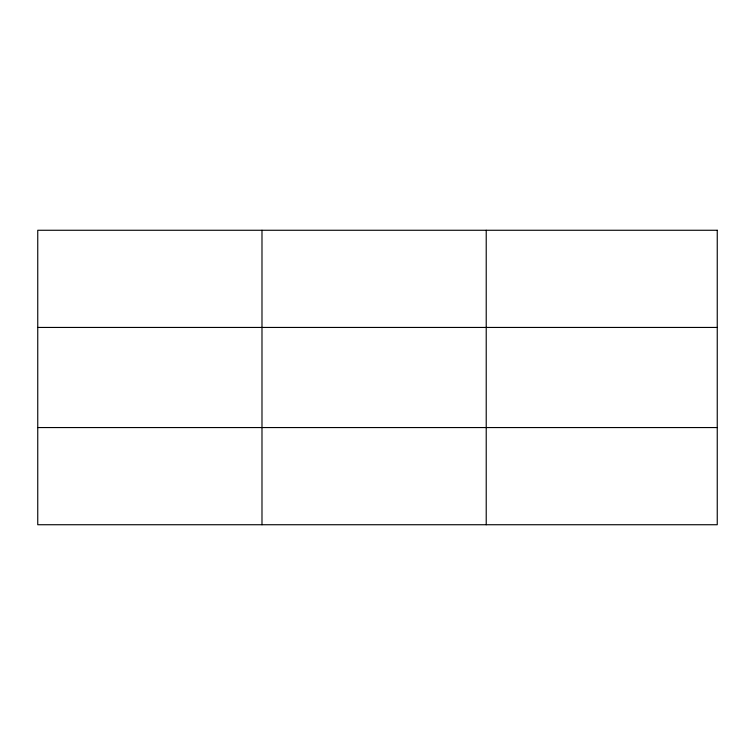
<?xml version="1.0" encoding="UTF-8"?>
<svg xmlns="http://www.w3.org/2000/svg" width="755" height="755" viewBox="0 0 755 755"><rect width="100%" height="100%" fill="white"/><g stroke="black" fill="none" stroke-linecap="round" stroke-linejoin="round"><path stroke-width="1.13" d="M261.985 524.734L261.985 230.266M486.22 524.734L486.22 230.266M37.75 327.443L717.25 327.443M37.75 427.557L717.25 427.557M717.25 230.266L717.25 524.734L37.75 524.734L37.75 230.266L717.25 230.266"/></g></svg>
